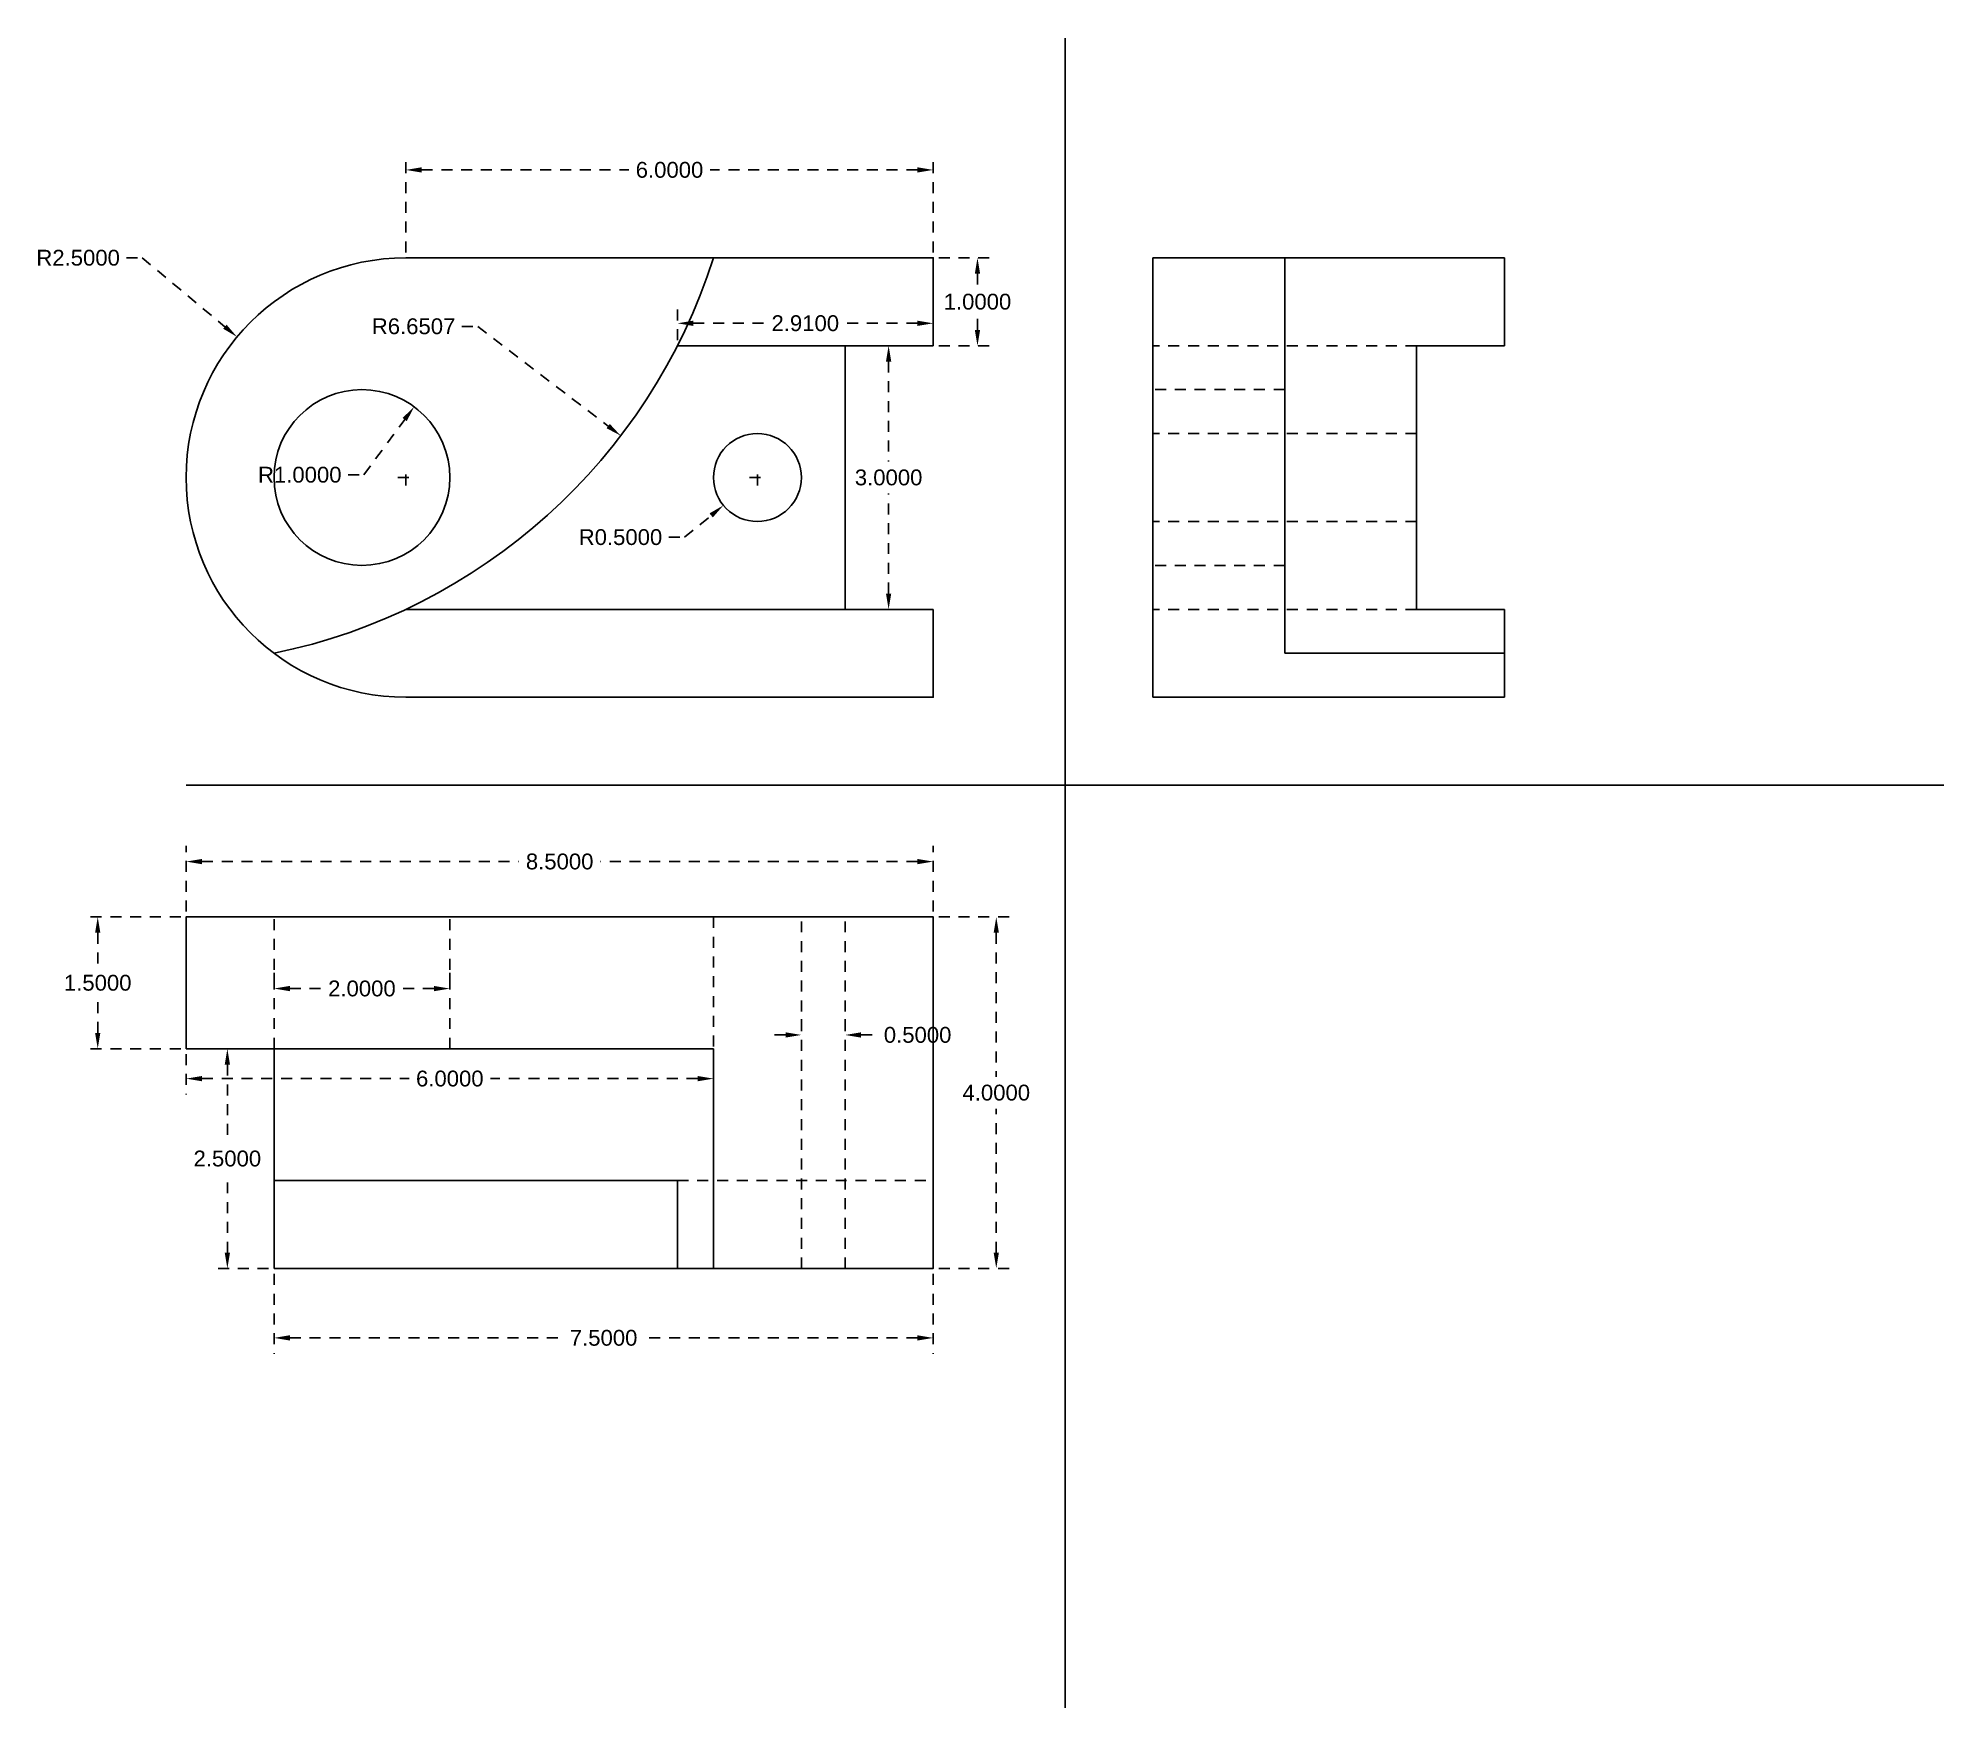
# Model space of a CAD drawing. Header units: inches. Extents: x 13.3 to 35, y -1.5 to 17.5.
import ezdxf

# ---------------------------------------------------------------- set-up
doc = ezdxf.new("R2010")
doc.units = ezdxf.units.IN
doc.header["$MEASUREMENT"] = 0
doc.linetypes.add('HIDDEN2', pattern=[0.1875, 0.125, -0.0625])
doc.styles.get("Standard").update_dxf_attribs({"font": 'arial.ttf'})
doc.dimstyles.get("Standard").update_dxf_attribs({"dimtxt": 0.18, "dimasz": 0.18, "dimexe": 0.18, "dimexo": 0.0625, "dimgap": 0.09, "dimtad": 0, "dimtih": 1, "dimtoh": 1, "dimdec": 4, "dimzin": 0, "dimdsep": 46, "dimtxsty": 'Standard', "dimcen": 0.09, "dimadec": 0, "dimazin": 0, "dimtfac": 1, "dimtdec": 4, "dimtofl": 0, "dimtmove": 0, "dimatfit": 3, "dimfxl": 1, "dimtolj": 1, "dimtzin": 0, "dimarcsym": 0})

# ---------------------------------------------------------------- blocks, each defined once
blk = doc.blocks.new('*D1')
at = {"color": 0, "linetype": 'HIDDEN2', "lineweight": -2, "transparency": 16777216}
for p, q in [((17.5, 15.062), (17.5, 16.18)), ((23.5, 15.062), (23.5, 16.18)), ((17.68, 16), (20.036, 16)), ((23.32, 16), (20.964, 16))]:
    blk.add_line(p, q, dxfattribs=at)
at = {"color": 0, "linetype": 'HIDDEN2', "transparency": 16777216}
for points in [[(17.68, 16.03), (17.68, 15.97), (17.5, 16)], [(23.32, 16.03), (23.32, 15.97), (23.5, 16)]]:
    blk.add_solid(points, dxfattribs=at)
at = {"layer": 'Defpoints', "color": 0, "linetype": 'HIDDEN2', "transparency": 16777216}
for p in [(23.5, 16), (17.5, 15), (23.5, 15)]:
    blk.add_point(p, dxfattribs=at)
at = {"color": 0, "linetype": 'HIDDEN2', "transparency": 16777216, "insert": (20.5, 16), "char_height": 0.18, "attachment_point": 5}
blk.add_mtext('\\A1;6.0000', dxfattribs=at)
blk = doc.blocks.new('*D2')
at = {"color": 0, "linetype": 'HIDDEN2', "lineweight": -2, "transparency": 16777216}
for p, q in [((14.32, 15), (14.5, 15)), ((14.5, 15), (15.441, 14.216)), ((17.5, 12.41), (17.5, 12.59)), ((17.41, 12.5), (17.59, 12.5))]:
    blk.add_line(p, q, dxfattribs=at)
at = {"color": 0, "linetype": 'HIDDEN2', "transparency": 16777216}
blk.add_solid([(15.46, 14.239), (15.422, 14.193), (15.579, 14.1)], dxfattribs=at)
at = {"layer": 'Defpoints', "color": 0, "linetype": 'HIDDEN2', "transparency": 16777216}
for p in [(15.579, 14.1), (17.5, 12.5)]:
    blk.add_point(p, dxfattribs=at)
at = {"color": 0, "linetype": 'HIDDEN2', "transparency": 16777216, "insert": (13.771, 15), "char_height": 0.18, "attachment_point": 5}
blk.add_mtext('\\A1;R2.5000', dxfattribs=at)
blk = doc.blocks.new('*D3')
at = {"color": 0, "linetype": 'HIDDEN2', "lineweight": -2, "transparency": 16777216}
for p, q in [((17.023, 12.531), (17.487, 13.16)), ((16.843, 12.531), (17.023, 12.531))]:
    blk.add_line(p, q, dxfattribs=at)
at = {"color": 0, "linetype": 'HIDDEN2', "transparency": 16777216}
blk.add_solid([(17.463, 13.178), (17.511, 13.142), (17.594, 13.305)], dxfattribs=at)
at = {"layer": 'Defpoints', "color": 0, "linetype": 'HIDDEN2', "transparency": 16777216}
for p in [(17.594, 13.305), (17, 12.5)]:
    blk.add_point(p, dxfattribs=at)
at = {"color": 0, "linetype": 'HIDDEN2', "transparency": 16777216, "insert": (16.293, 12.531), "char_height": 0.18, "attachment_point": 5}
blk.add_mtext('\\A1;R1.0000', dxfattribs=at)
blk = doc.blocks.new('*D4')
at = {"color": 0, "linetype": 'HIDDEN2', "lineweight": -2, "transparency": 16777216}
for p, q in [((18.138, 14.22), (18.318, 14.22)), ((18.318, 14.22), (19.802, 13.085))]:
    blk.add_line(p, q, dxfattribs=at)
at = {"color": 0, "linetype": 'HIDDEN2', "transparency": 16777216}
blk.add_solid([(19.821, 13.109), (19.784, 13.061), (19.945, 12.976)], dxfattribs=at)
at = {"layer": 'Defpoints', "color": 0, "linetype": 'HIDDEN2', "transparency": 16777216}
for p in [(14.662, 17.015), (19.945, 12.976)]:
    blk.add_point(p, dxfattribs=at)
at = {"color": 0, "linetype": 'HIDDEN2', "transparency": 16777216, "insert": (17.588, 14.22), "char_height": 0.18, "attachment_point": 5}
blk.add_mtext('\\A1;R6.6507', dxfattribs=at)
blk = doc.blocks.new('*D5')
at = {"color": 0, "linetype": 'HIDDEN2', "lineweight": -2, "transparency": 16777216}
for p, q in [((21.5, 12.41), (21.5, 12.59)), ((21.41, 12.5), (21.59, 12.5)), ((20.671, 11.821), (20.974, 12.069)), ((20.491, 11.821), (20.671, 11.821))]:
    blk.add_line(p, q, dxfattribs=at)
at = {"color": 0, "linetype": 'HIDDEN2', "transparency": 16777216}
blk.add_solid([(20.955, 12.092), (20.993, 12.046), (21.113, 12.183)], dxfattribs=at)
at = {"layer": 'Defpoints', "color": 0, "linetype": 'HIDDEN2', "transparency": 16777216}
for p in [(21.5, 12.5), (21.113, 12.183)]:
    blk.add_point(p, dxfattribs=at)
at = {"color": 0, "linetype": 'HIDDEN2', "transparency": 16777216, "insert": (19.942, 11.821), "char_height": 0.18, "attachment_point": 5}
blk.add_mtext('\\A1;R0.5000', dxfattribs=at)
blk = doc.blocks.new('*D6')
at = {"color": 0, "linetype": 'HIDDEN2', "lineweight": -2, "transparency": 16777216}
for p, q in [((23.563, 15), (24.184, 15)), ((24.004, 14.82), (24.004, 14.682)), ((24.004, 14.18), (24.004, 14.318)), ((23.563, 14), (24.184, 14))]:
    blk.add_line(p, q, dxfattribs=at)
at = {"color": 0, "linetype": 'HIDDEN2', "transparency": 16777216}
for points in [[(23.974, 14.82), (24.034, 14.82), (24.004, 15)], [(23.974, 14.18), (24.034, 14.18), (24.004, 14)]]:
    blk.add_solid(points, dxfattribs=at)
at = {"layer": 'Defpoints', "color": 0, "linetype": 'HIDDEN2', "transparency": 16777216}
for p in [(23.5, 15), (23.5, 14), (24.004, 14)]:
    blk.add_point(p, dxfattribs=at)
at = {"color": 0, "linetype": 'HIDDEN2', "transparency": 16777216, "insert": (24.004, 14.5), "char_height": 0.18, "attachment_point": 5}
blk.add_mtext('\\A1;1.0000', dxfattribs=at)
blk = doc.blocks.new('*D7')
at = {"color": 0, "linetype": 'HIDDEN2', "lineweight": -2, "transparency": 16777216}
for p, q in [((22.563, 14), (23.173, 14)), ((22.993, 13.82), (22.993, 12.682)), ((22.993, 11.18), (22.993, 12.318)), ((22.563, 11), (23.173, 11))]:
    blk.add_line(p, q, dxfattribs=at)
at = {"color": 0, "linetype": 'HIDDEN2', "transparency": 16777216}
for points in [[(22.963, 13.82), (23.023, 13.82), (22.993, 14)], [(22.963, 11.18), (23.023, 11.18), (22.993, 11)]]:
    blk.add_solid(points, dxfattribs=at)
at = {"layer": 'Defpoints', "color": 0, "linetype": 'HIDDEN2', "transparency": 16777216}
for p in [(22.5, 14), (22.5, 11), (22.993, 11)]:
    blk.add_point(p, dxfattribs=at)
at = {"color": 0, "linetype": 'HIDDEN2', "transparency": 16777216, "insert": (22.993, 12.5), "char_height": 0.18, "attachment_point": 5}
blk.add_mtext('\\A1;3.0000', dxfattribs=at)
blk = doc.blocks.new('*D8')
at = {"color": 0, "linetype": 'HIDDEN2', "lineweight": -2, "transparency": 16777216}
for p, q in [((20.59, 14.062), (20.59, 14.435)), ((23.5, 14.062), (23.5, 14.435)), ((20.77, 14.255), (21.58, 14.255)), ((23.32, 14.255), (22.51, 14.255))]:
    blk.add_line(p, q, dxfattribs=at)
at = {"color": 0, "linetype": 'HIDDEN2', "transparency": 16777216}
for points in [[(20.77, 14.285), (20.77, 14.225), (20.59, 14.255)], [(23.32, 14.285), (23.32, 14.225), (23.5, 14.255)]]:
    blk.add_solid(points, dxfattribs=at)
at = {"layer": 'Defpoints', "color": 0, "linetype": 'HIDDEN2', "transparency": 16777216}
for p in [(20.59, 14.255), (20.59, 14), (23.5, 14)]:
    blk.add_point(p, dxfattribs=at)
at = {"color": 0, "linetype": 'HIDDEN2', "transparency": 16777216, "insert": (22.045, 14.255), "char_height": 0.18, "attachment_point": 5}
blk.add_mtext('\\A1;2.9100', dxfattribs=at)
blk = doc.blocks.new('*D9')
at = {"color": 0, "linetype": 'HIDDEN2', "lineweight": -2, "transparency": 16777216}
for p, q in [((15, 7.562), (15, 8.31)), ((23.5, 7.562), (23.5, 8.31)), ((15.18, 8.13), (18.787, 8.13)), ((23.32, 8.13), (19.713, 8.13))]:
    blk.add_line(p, q, dxfattribs=at)
at = {"color": 0, "linetype": 'HIDDEN2', "transparency": 16777216}
for points in [[(15.18, 8.16), (15.18, 8.1), (15, 8.13)], [(23.32, 8.16), (23.32, 8.1), (23.5, 8.13)]]:
    blk.add_solid(points, dxfattribs=at)
at = {"layer": 'Defpoints', "color": 0, "linetype": 'HIDDEN2', "transparency": 16777216}
for p in [(15, 8.13), (15, 7.5), (23.5, 7.5)]:
    blk.add_point(p, dxfattribs=at)
at = {"color": 0, "linetype": 'HIDDEN2', "transparency": 16777216, "insert": (19.25, 8.13), "char_height": 0.18, "attachment_point": 5}
blk.add_mtext('\\A1;8.5000', dxfattribs=at)
blk = doc.blocks.new('*D10')
at = {"color": 0, "linetype": 'HIDDEN2', "lineweight": -2, "transparency": 16777216}
for p, q in [((15, 5.938), (15, 5.48)), ((21, 5.938), (21, 5.48)), ((15.18, 5.66), (17.536, 5.66)), ((20.82, 5.66), (18.464, 5.66))]:
    blk.add_line(p, q, dxfattribs=at)
at = {"color": 0, "linetype": 'HIDDEN2', "transparency": 16777216}
for points in [[(15.18, 5.69), (15.18, 5.63), (15, 5.66)], [(20.82, 5.69), (20.82, 5.63), (21, 5.66)]]:
    blk.add_solid(points, dxfattribs=at)
at = {"layer": 'Defpoints', "color": 0, "linetype": 'HIDDEN2', "transparency": 16777216}
for p in [(15, 6), (21, 6), (15, 5.66)]:
    blk.add_point(p, dxfattribs=at)
at = {"color": 0, "linetype": 'HIDDEN2', "transparency": 16777216, "insert": (18, 5.66), "char_height": 0.18, "attachment_point": 5}
blk.add_mtext('\\A1;6.0000', dxfattribs=at)
blk = doc.blocks.new('*D11')
at = {"color": 0, "linetype": 'HIDDEN2', "lineweight": -2, "transparency": 16777216}
for p, q in [((14.938, 7.5), (13.814, 7.5)), ((13.994, 7.32), (13.994, 6.932)), ((13.994, 6.18), (13.994, 6.568)), ((14.938, 6), (13.814, 6))]:
    blk.add_line(p, q, dxfattribs=at)
at = {"color": 0, "linetype": 'HIDDEN2', "transparency": 16777216}
for points in [[(13.964, 7.32), (14.024, 7.32), (13.994, 7.5)], [(13.964, 6.18), (14.024, 6.18), (13.994, 6)]]:
    blk.add_solid(points, dxfattribs=at)
at = {"layer": 'Defpoints', "color": 0, "linetype": 'HIDDEN2', "transparency": 16777216}
for p in [(15, 7.5), (13.994, 6), (15, 6)]:
    blk.add_point(p, dxfattribs=at)
at = {"color": 0, "linetype": 'HIDDEN2', "transparency": 16777216, "insert": (13.994, 6.75), "char_height": 0.18, "attachment_point": 5}
blk.add_mtext('\\A1;1.5000', dxfattribs=at)
blk = doc.blocks.new('*D12')
at = {"color": 0, "linetype": 'HIDDEN2', "lineweight": -2, "transparency": 16777216}
for p, q in [((15.938, 6), (15.289, 6)), ((15.469, 5.82), (15.469, 4.932)), ((15.469, 3.68), (15.469, 4.568)), ((15.938, 3.5), (15.289, 3.5))]:
    blk.add_line(p, q, dxfattribs=at)
at = {"color": 0, "linetype": 'HIDDEN2', "transparency": 16777216}
for points in [[(15.439, 5.82), (15.499, 5.82), (15.469, 6)], [(15.439, 3.68), (15.499, 3.68), (15.469, 3.5)]]:
    blk.add_solid(points, dxfattribs=at)
at = {"layer": 'Defpoints', "color": 0, "linetype": 'HIDDEN2', "transparency": 16777216}
for p in [(16, 6), (15.469, 3.5), (16, 3.5)]:
    blk.add_point(p, dxfattribs=at)
at = {"color": 0, "linetype": 'HIDDEN2', "transparency": 16777216, "insert": (15.469, 4.75), "char_height": 0.18, "attachment_point": 5}
blk.add_mtext('\\A1;2.5000', dxfattribs=at)
blk = doc.blocks.new('*D13')
at = {"color": 0, "linetype": 'HIDDEN2', "lineweight": -2, "transparency": 16777216}
for p, q in [((16, 3.438), (16, 2.53)), ((23.5, 3.438), (23.5, 2.53)), ((16.18, 2.71), (19.287, 2.71)), ((23.32, 2.71), (20.213, 2.71))]:
    blk.add_line(p, q, dxfattribs=at)
at = {"color": 0, "linetype": 'HIDDEN2', "transparency": 16777216}
for points in [[(16.18, 2.74), (16.18, 2.68), (16, 2.71)], [(23.32, 2.74), (23.32, 2.68), (23.5, 2.71)]]:
    blk.add_solid(points, dxfattribs=at)
at = {"layer": 'Defpoints', "color": 0, "linetype": 'HIDDEN2', "transparency": 16777216}
for p in [(16, 3.5), (23.5, 3.5), (23.5, 2.71)]:
    blk.add_point(p, dxfattribs=at)
at = {"color": 0, "linetype": 'HIDDEN2', "transparency": 16777216, "insert": (19.75, 2.71), "char_height": 0.18, "attachment_point": 5}
blk.add_mtext('\\A1;7.5000', dxfattribs=at)
blk = doc.blocks.new('*D14')
at = {"color": 0, "linetype": 'HIDDEN2', "lineweight": -2, "transparency": 16777216}
for p, q in [((23.563, 7.5), (24.398, 7.5)), ((24.218, 7.32), (24.218, 5.682)), ((24.218, 3.68), (24.218, 5.318)), ((23.563, 3.5), (24.398, 3.5))]:
    blk.add_line(p, q, dxfattribs=at)
at = {"color": 0, "linetype": 'HIDDEN2', "transparency": 16777216}
for points in [[(24.188, 7.32), (24.248, 7.32), (24.218, 7.5)], [(24.188, 3.68), (24.248, 3.68), (24.218, 3.5)]]:
    blk.add_solid(points, dxfattribs=at)
at = {"layer": 'Defpoints', "color": 0, "linetype": 'HIDDEN2', "transparency": 16777216}
for p in [(23.5, 7.5), (24.218, 7.5), (23.5, 3.5)]:
    blk.add_point(p, dxfattribs=at)
at = {"color": 0, "linetype": 'HIDDEN2', "transparency": 16777216, "insert": (24.218, 5.5), "char_height": 0.18, "attachment_point": 5}
blk.add_mtext('\\A1;4.0000', dxfattribs=at)
blk = doc.blocks.new('*D15')
at = {"color": 0, "linetype": 'HIDDEN2', "lineweight": -2, "transparency": 16777216}
for p, q in [((16, 6.747), (16, 6.865)), ((18, 6.747), (18, 6.865)), ((16.18, 6.685), (16.535, 6.685)), ((17.82, 6.685), (17.465, 6.685))]:
    blk.add_line(p, q, dxfattribs=at)
at = {"color": 0, "linetype": 'HIDDEN2', "transparency": 16777216}
for points in [[(16.18, 6.715), (16.18, 6.655), (16, 6.685)], [(17.82, 6.715), (17.82, 6.655), (18, 6.685)]]:
    blk.add_solid(points, dxfattribs=at)
at = {"layer": 'Defpoints', "color": 0, "linetype": 'HIDDEN2', "transparency": 16777216}
for p in [(16, 6.685), (18, 6.685), (18, 6.685)]:
    blk.add_point(p, dxfattribs=at)
at = {"color": 0, "linetype": 'HIDDEN2', "transparency": 16777216, "insert": (17, 6.685), "char_height": 0.18, "attachment_point": 5}
blk.add_mtext('\\A1;2.0000', dxfattribs=at)
blk = doc.blocks.new('*D16')
at = {"color": 0, "linetype": 'HIDDEN2', "lineweight": -2, "transparency": 16777216}
for p, q in [((22, 6.22), (22, 6.337)), ((22.5, 6.22), (22.5, 6.337)), ((21.82, 6.157), (21.64, 6.157)), ((22.68, 6.157), (22.86, 6.157))]:
    blk.add_line(p, q, dxfattribs=at)
at = {"color": 0, "linetype": 'HIDDEN2', "transparency": 16777216}
for points in [[(21.82, 6.187), (21.82, 6.127), (22, 6.157)], [(22.68, 6.187), (22.68, 6.127), (22.5, 6.157)]]:
    blk.add_solid(points, dxfattribs=at)
at = {"layer": 'Defpoints', "color": 0, "linetype": 'HIDDEN2', "transparency": 16777216}
for p in [(22, 6.157), (22.5, 6.157), (22.5, 6.157)]:
    blk.add_point(p, dxfattribs=at)
at = {"color": 0, "linetype": 'HIDDEN2', "transparency": 16777216, "insert": (23.323, 6.157), "char_height": 0.18, "attachment_point": 5}
blk.add_mtext('\\A1;0.5000', dxfattribs=at)

msp = doc.modelspace()

# ---------------------------------------------------------------- linework, layer by layer
for p, q in [((25, 17.5), (25, 2.5)), ((26, 10), (26, 15)), ((26, 15), (30, 15)), ((27.5, 10.5), (27.5, 15)), ((30, 15), (30, 14)), ((23.5, 14), (20.58999, 14)), ((22.5, 14), (22.5, 11)), ((30, 14), (29, 14)), ((29, 14), (29, 11)), ((22.5, 11), (17.5, 11)), ((22.5, 11), (23.5, 11)), ((29, 11), (30, 11)), ((30, 11), (30, 10)), ((30, 10.5), (27.5, 10.5)), ((30, 10), (26, 10)), ((15, 9), (35, 9)), ((21, 6), (15, 6)), ((16, 6), (16, 3.5)), ((21, 3.5), (21, 6)), ((16, 4.5), (20.59061, 4.5)), ((20.59061, 3.50097), (20.59061, 4.5)), ((25, 2.5), (25, 1.5)), ((25, -1.5), (25, 1.5))]:
    msp.add_line(p, q)
at = {"linetype": 'HIDDEN2'}
for p, q in [((29, 14), (26, 14)), ((27.5, 13.5), (26, 13.5)), ((29, 13), (26, 13)), ((29, 12), (26, 12)), ((27.5, 11.5), (26, 11.5)), ((29, 11), (26, 11)), ((16, 6), (16, 7.5)), ((18, 6), (18, 7.5)), ((21, 7.5), (21, 6)), ((22, 3.5), (22, 7.5)), ((22.5, 3.5), (22.5, 7.5)), ((20.59061, 4.5), (23.5, 4.5))]:
    msp.add_line(p, q, dxfattribs=at)
for points in [[(17.5, 15), (23.5, 15), (23.5, 14)], [(23.5, 11), (23.5, 10), (17.5, 10)], [(16, 3.5), (23.5, 3.5), (23.5, 7.5), (15, 7.5), (15, 6)]]:
    msp.add_lwpolyline(points)
for centre, radius in [((17, 12.5), 1), ((21.5, 12.5), 0.5)]:
    msp.add_circle(centre, radius)
for centre, radius, start, end in [((17.5, 12.5), 2.5, 90, 270), ((14.66176, 17.01471), 6.65073, 281.608086, 342.366339)]:
    msp.add_arc(centre, radius, start, end)

# ---------------------------------------------------------------- dimensions: what is measured, and where the dimension line sits
at = {"color": 1, "linetype": 'HIDDEN2'}
for center, mpoint, picture, middle in [((14.66176, 17.01471), (19.94545, 12.97553), '*D4', (17.58826, 14.21964)), ((17.5, 12.5), (15.57945, 14.10046), '*D2', (13.77055, 15)), ((17, 12.5), (17.59388, 13.30455), '*D3', (16.29344, 12.53101)), ((21.5, 12.5), (21.1133, 12.18305), '*D5', (19.94193, 11.82084))]:
    dim = msp.add_radius_dim(center=center, mpoint=mpoint, dimstyle='Standard', dxfattribs=at)
    dim.commit()
    dim.dimension.update_dxf_attribs({"geometry": picture, "text_midpoint": middle, "dimtype": 164})
for base, p1, p2, picture, middle in [((23.5, 16), (17.5, 15), (23.5, 15), '*D1', (20.5, 16)), ((20.58999, 14.25502), (23.5, 14), (20.58999, 14), '*D8', (22.04499, 14.25502)), ((15, 8.12999), (23.5, 7.5), (15, 7.5), '*D9', (19.25, 8.12999)), ((15, 5.65995), (21, 6), (15, 6), '*D10', (18, 5.65995)), ((23.5, 2.71008), (16, 3.5), (23.5, 3.5), '*D13', (19.75, 2.71008))]:
    dim = msp.add_linear_dim(base=base, p1=p1, p2=p2, dimstyle='Standard', dxfattribs=at)
    dim.commit()
    dim.dimension.update_dxf_attribs({"geometry": picture, "text_midpoint": middle})
for base, p1, p2, angle, picture, middle in [((24.00399, 14), (23.5, 15), (23.5, 14), 90, '*D6', (24.00399, 14.5)), ((22.99315, 11), (22.5, 14), (22.5, 11), 90, '*D7', (22.99315, 12.5)), ((13.99395, 6), (15, 7.5), (15, 6), 90, '*D11', (13.99395, 6.75)), ((24.21827, 7.5), (23.5, 3.5), (23.5, 7.5), 90, '*D14', (24.21827, 5.5)), ((18, 6.68497), (16, 6.68497), (18, 6.68497), 180, '*D15', (17, 6.68497)), ((22.5, 6.15723), (22, 6.15723), (22.5, 6.15723), 180, '*D16', (23.32332, 6.15723)), ((15.4688, 3.5), (16, 6), (16, 3.5), 90, '*D12', (15.4688, 4.75))]:
    dim = msp.add_linear_dim(base=base, p1=p1, p2=p2, angle=angle, dimstyle='Standard', dxfattribs=at)
    dim.commit()
    dim.dimension.update_dxf_attribs({"geometry": picture, "text_midpoint": middle})

doc.saveas('drawing.dxf')
